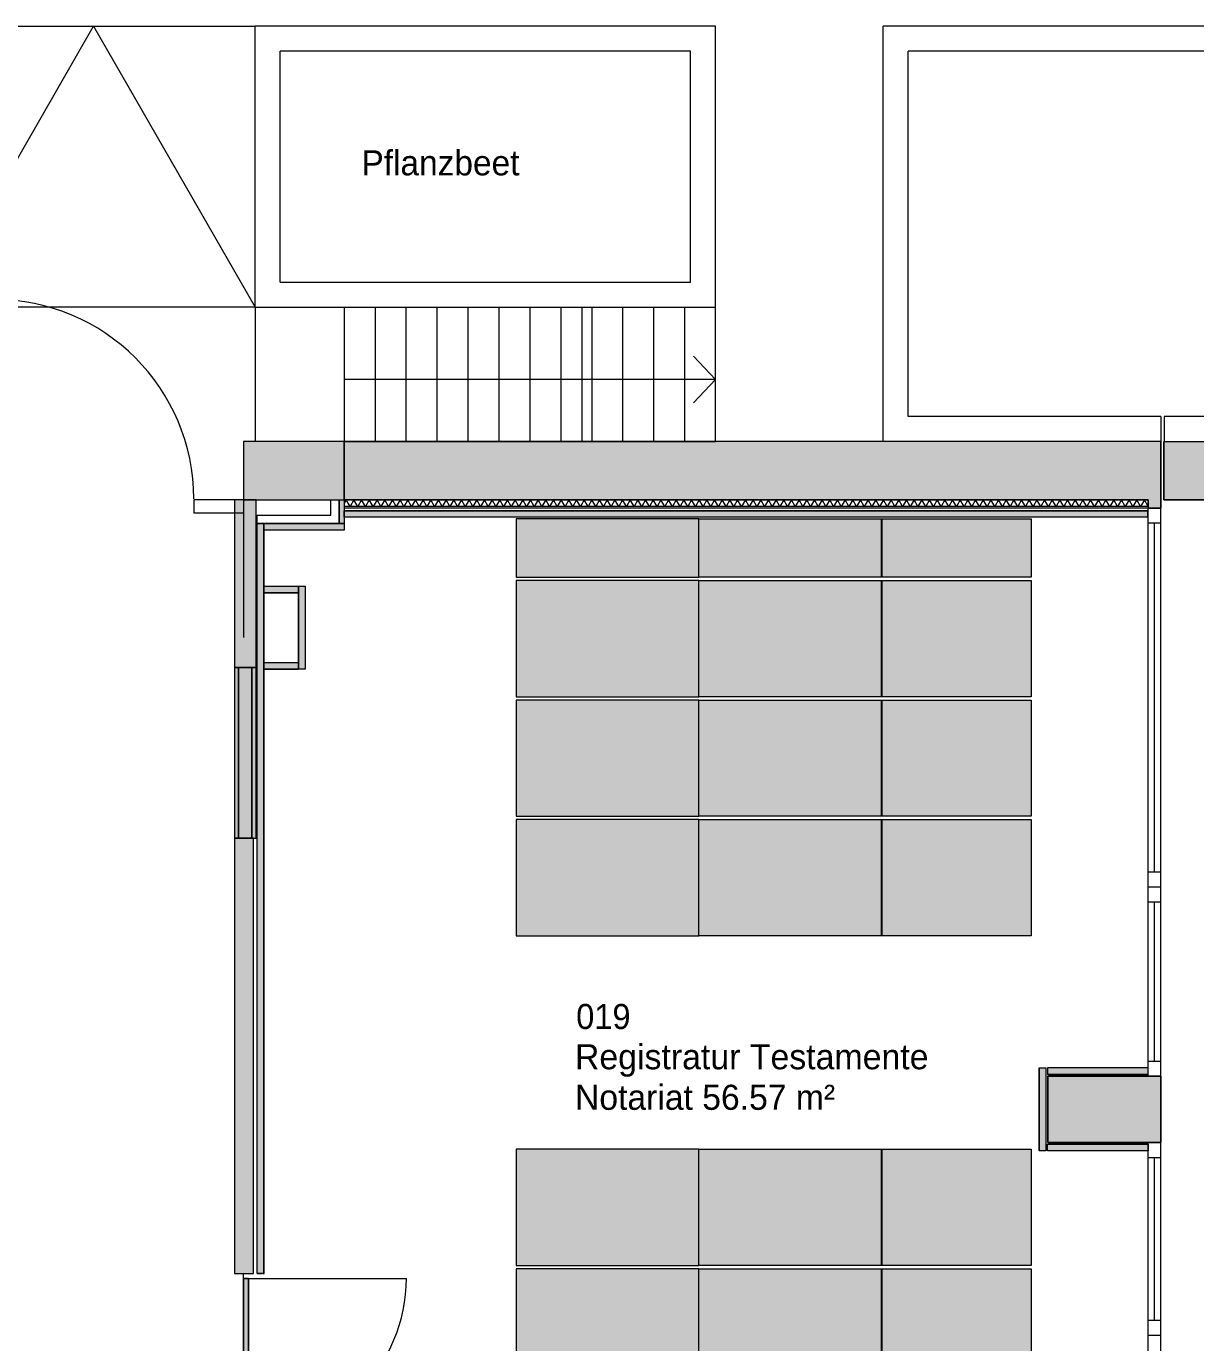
# Model space of a CAD drawing. Header units: inches. Extents: x 50200 to 250609, y 23637 to 115190.
# Drawn here: x 196906 to 203944, y 107105 to 115030 of the extents above; entities that cross this region are included whole.
import ezdxf

# ---------------------------------------------------------------- set-up
doc = ezdxf.new("R2010")
doc.units = ezdxf.units.IN
doc.header["$LTSCALE"] = 200
doc.header["$MEASUREMENT"] = 0
doc.linetypes.add('Volllinie', pattern=[0])
doc.layers.add('Grundebene', color=7, linetype='Continuous')
doc.styles.add('ARIAL', font='arial.ttf', dxfattribs={"height": 0.2})

# ---------------------------------------------------------------- blocks, each defined once
blk = doc.blocks.new('Gruppe-119-1F3F')
at = {"layer": 'Grundebene', "color": 18, "linetype": 'Volllinie', "lineweight": 13, "true_color": 0x000000}
blk.add_lwpolyline([(203658.5, 112140.3), (203635.4, 112180.3), (203612.3, 112140.3), (203589.2, 112180.3), (203566.1, 112140.3), (203543, 112180.3), (203519.9, 112140.3), (203496.8, 112180.3), (203473.7, 112140.3), (203450.6, 112180.3), (203427.5, 112140.3), (203404.4, 112180.3), (203381.3, 112140.3), (203358.3, 112180.3), (203335.2, 112140.3), (203312.1, 112180.3), (203289, 112140.3), (203265.9, 112180.3), (203242.8, 112140.3), (203219.7, 112180.3), (203196.6, 112140.3), (203173.5, 112180.3), (203150.4, 112140.3), (203127.3, 112180.3), (203104.2, 112140.3), (203081.1, 112180.3), (203058, 112140.3), (203034.9, 112180.3), (203011.8, 112140.3), (202988.7, 112180.3), (202965.7, 112140.3), (202942.6, 112180.3), (202919.5, 112140.3), (202896.4, 112180.3), (202873.3, 112140.3), (202850.2, 112180.3), (202827.1, 112140.3), (202804, 112180.3), (202780.9, 112140.3), (202757.8, 112180.3), (202734.7, 112140.3), (202711.6, 112180.3), (202688.5, 112140.3), (202665.4, 112180.3), (202642.3, 112140.3), (202619.2, 112180.3), (202596.2, 112140.3), (202573.1, 112180.3), (202550, 112140.3), (202526.9, 112180.3), (202503.8, 112140.3), (202480.7, 112180.3), (202457.6, 112140.3), (202434.5, 112180.3), (202411.4, 112140.3), (202388.3, 112180.3), (202365.2, 112140.3), (202342.1, 112180.3), (202319, 112140.3), (202295.9, 112180.3), (202272.8, 112140.3), (202249.7, 112180.3), (202226.6, 112140.3), (202203.6, 112180.3), (202180.5, 112140.3), (202157.4, 112180.3), (202134.3, 112140.3), (202111.2, 112180.3), (202088.1, 112140.3), (202065, 112180.3), (202041.9, 112140.3), (202018.8, 112180.3), (201995.7, 112140.3), (201972.6, 112180.3), (201949.5, 112140.3), (201926.4, 112180.3), (201903.3, 112140.3), (201880.2, 112180.3), (201857.1, 112140.3), (201834, 112180.3), (201811, 112140.3), (201787.9, 112180.3), (201764.8, 112140.3), (201741.7, 112180.3), (201718.6, 112140.3), (201695.5, 112180.3), (201672.4, 112140.3), (201649.3, 112180.3), (201626.2, 112140.3), (201603.1, 112180.3), (201580, 112140.3), (201556.9, 112180.3), (201533.8, 112140.3), (201510.7, 112180.3), (201487.6, 112140.3), (201464.5, 112180.3), (201441.4, 112140.3), (201418.4, 112180.3), (201395.3, 112140.3), (201372.2, 112180.3), (201349.1, 112140.3), (201326, 112180.3), (201302.9, 112140.3), (201279.8, 112180.3), (201256.7, 112140.3), (201233.6, 112180.3), (201210.5, 112140.3), (201187.4, 112180.3), (201164.3, 112140.3), (201141.2, 112180.3), (201118.1, 112140.3), (201095, 112180.3), (201071.9, 112140.3), (201048.9, 112180.3), (201025.8, 112140.3), (201002.7, 112180.3), (200979.6, 112140.3), (200956.5, 112180.3), (200933.4, 112140.3), (200910.3, 112180.3), (200887.2, 112140.3), (200864.1, 112180.3), (200841, 112140.3), (200817.9, 112180.3), (200794.8, 112140.3), (200771.7, 112180.3), (200748.6, 112140.3), (200725.5, 112180.3), (200702.4, 112140.3), (200679.3, 112180.3), (200656.3, 112140.3), (200633.2, 112180.3), (200610.1, 112140.3), (200587, 112180.3), (200563.9, 112140.3), (200540.8, 112180.3), (200517.7, 112140.3), (200494.6, 112180.3), (200471.5, 112140.3), (200448.4, 112180.3), (200425.3, 112140.3), (200402.2, 112180.3), (200379.1, 112140.3), (200356, 112180.3), (200332.9, 112140.3), (200309.8, 112180.3), (200286.7, 112140.3), (200263.7, 112180.3), (200240.6, 112140.3), (200217.5, 112180.3), (200194.4, 112140.3), (200171.3, 112180.3), (200148.2, 112140.3), (200125.1, 112180.3), (200102, 112140.3), (200078.9, 112180.3), (200055.8, 112140.3), (200032.7, 112180.3), (200009.6, 112140.3), (199986.5, 112180.3), (199963.4, 112140.3), (199940.3, 112180.3), (199917.2, 112140.3), (199894.2, 112180.3), (199871.1, 112140.3), (199848, 112180.3), (199824.9, 112140.3), (199801.8, 112180.3), (199778.7, 112140.3), (199755.6, 112180.3), (199732.5, 112140.3), (199709.4, 112180.3), (199686.3, 112140.3), (199663.2, 112180.3), (199640.1, 112140.3), (199617, 112180.3), (199593.9, 112140.3), (199570.8, 112180.3), (199547.7, 112140.3), (199524.6, 112180.3), (199501.6, 112140.3), (199478.5, 112180.3), (199455.4, 112140.3), (199432.3, 112180.3), (199409.2, 112140.3), (199386.1, 112180.3), (199363, 112140.3), (199339.9, 112180.3), (199316.8, 112140.3), (199293.7, 112180.3), (199270.6, 112140.3), (199247.5, 112180.3), (199224.4, 112140.3), (199201.3, 112180.3), (199178.2, 112140.3), (199155.1, 112180.3), (199132, 112140.3), (199109, 112180.3), (199085.9, 112140.3), (199062.8, 112180.3), (199039.7, 112140.3), (199016.6, 112180.3), (198993.5, 112140.3), (198970.4, 112180.3), (198947.3, 112140.3), (198924.2, 112180.3), (198901.1, 112140.3), (198878, 112180.3), (198854.9, 112140.3), (198831.8, 112180.3), (198818.5, 112157.3)], dxfattribs=at)
blk = doc.blocks.new('Gruppe-120-1F3D')
at = {"layer": 'Grundebene'}
blk.add_blockref('Gruppe-119-1F3F', (0, 0), dxfattribs=at)
blk = doc.blocks.new('NNA_IfcAnnotation-1F3B')
at = {"layer": 'Grundebene'}
blk.add_blockref('Gruppe-120-1F3D', (0, 0), dxfattribs=at)
blk = doc.blocks.new('Color_Area-1FD4')
at = {"layer": 'Grundebene', "true_color": 0x000000, "transparency": 33554687}
blk.add_hatch(color=18, dxfattribs=at).paths.add_polyline_path([(202053, 107550.7), (202953, 107550.7), (202953, 106850.7), (202053, 106850.7)], flags=0)
at = {"layer": 'Grundebene', "color": 18, "linetype": 'Volllinie', "lineweight": 13, "true_color": 0x000000}
for p, q in [((202053, 107550.7), (202953, 107550.7)), ((202053, 106850.7), (202053, 107550.7)), ((202953, 107550.7), (202953, 106850.7)), ((202953, 106850.7), (202053, 106850.7))]:
    blk.add_line(p, q, dxfattribs=at)
blk = doc.blocks.new('Color_Area-1FDA')
at = {"layer": 'Grundebene', "true_color": 0x000000, "transparency": 33554687}
blk.add_hatch(color=18, dxfattribs=at).paths.add_polyline_path([(200954.3, 107550.7), (202054.3, 107550.7), (202054.3, 106850.7), (200954.3, 106850.7)], flags=0)
at = {"layer": 'Grundebene', "color": 18, "linetype": 'Volllinie', "lineweight": 13, "true_color": 0x000000}
for p, q in [((200954.3, 107550.7), (202054.3, 107550.7)), ((200954.3, 106850.7), (200954.3, 107550.7)), ((202054.3, 107550.7), (202054.3, 106850.7)), ((202054.3, 106850.7), (200954.3, 106850.7))]:
    blk.add_line(p, q, dxfattribs=at)
blk = doc.blocks.new('Color_Area-1FE0')
at = {"layer": 'Grundebene', "true_color": 0x000000, "transparency": 33554687}
blk.add_hatch(color=18, dxfattribs=at).paths.add_polyline_path([(199854.3, 106850.7), (200954.3, 106850.7), (200954.3, 107550.7), (199854.3, 107550.7)], flags=0)
at = {"layer": 'Grundebene', "color": 18, "linetype": 'Volllinie', "lineweight": 13, "true_color": 0x000000}
for p, q in [((200954.3, 107550.7), (199854.3, 107550.7)), ((199854.3, 107550.7), (199854.3, 106850.7)), ((200954.3, 106850.7), (200954.3, 107550.7)), ((199854.3, 106850.7), (200954.3, 106850.7))]:
    blk.add_line(p, q, dxfattribs=at)
blk = doc.blocks.new('Color_Area-1FE6')
at = {"layer": 'Grundebene', "true_color": 0x000000, "transparency": 33554687}
blk.add_hatch(color=18, dxfattribs=at).paths.add_polyline_path([(202053, 108270.7), (202953, 108270.7), (202953, 107570.7), (202053, 107570.7)], flags=0)
at = {"layer": 'Grundebene', "color": 18, "linetype": 'Volllinie', "lineweight": 13, "true_color": 0x000000}
for p, q in [((202053, 108270.7), (202953, 108270.7)), ((202053, 107570.7), (202053, 108270.7)), ((202953, 108270.7), (202953, 107570.7)), ((202953, 107570.7), (202053, 107570.7))]:
    blk.add_line(p, q, dxfattribs=at)
blk = doc.blocks.new('Color_Area-1FEC')
at = {"layer": 'Grundebene', "true_color": 0x000000, "transparency": 33554687}
blk.add_hatch(color=18, dxfattribs=at).paths.add_polyline_path([(200954.3, 108270.7), (202054.3, 108270.7), (202054.3, 107570.7), (200954.3, 107570.7)], flags=0)
at = {"layer": 'Grundebene', "color": 18, "linetype": 'Volllinie', "lineweight": 13, "true_color": 0x000000}
for p, q in [((200954.3, 108270.7), (202054.3, 108270.7)), ((200954.3, 107570.7), (200954.3, 108270.7)), ((202054.3, 108270.7), (202054.3, 107570.7)), ((202054.3, 107570.7), (200954.3, 107570.7))]:
    blk.add_line(p, q, dxfattribs=at)
blk = doc.blocks.new('Color_Area-1FF2')
at = {"layer": 'Grundebene', "true_color": 0x000000, "transparency": 33554687}
blk.add_hatch(color=18, dxfattribs=at).paths.add_polyline_path([(199854.3, 107570.7), (200954.3, 107570.7), (200954.3, 108270.7), (199854.3, 108270.7)], flags=0)
at = {"layer": 'Grundebene', "color": 18, "linetype": 'Volllinie', "lineweight": 13, "true_color": 0x000000}
for p, q in [((200954.3, 108270.7), (199854.3, 108270.7)), ((199854.3, 108270.7), (199854.3, 107570.7)), ((200954.3, 107570.7), (200954.3, 108270.7)), ((199854.3, 107570.7), (200954.3, 107570.7))]:
    blk.add_line(p, q, dxfattribs=at)
blk = doc.blocks.new('Color_Area-1FF8')
at = {"layer": 'Grundebene', "true_color": 0x000000, "transparency": 33554687}
blk.add_hatch(color=18, dxfattribs=at).paths.add_polyline_path([(202053, 111694.5), (202953, 111694.5), (202953, 110994.5), (202053, 110994.5)], flags=0)
at = {"layer": 'Grundebene', "color": 18, "linetype": 'Volllinie', "lineweight": 13, "true_color": 0x000000}
for p, q in [((202053, 111694.5), (202953, 111694.5)), ((202053, 110994.5), (202053, 111694.5)), ((202953, 111694.5), (202953, 110994.5)), ((202953, 110994.5), (202053, 110994.5))]:
    blk.add_line(p, q, dxfattribs=at)
blk = doc.blocks.new('Color_Area-1FFE')
at = {"layer": 'Grundebene', "true_color": 0x000000, "transparency": 33554687}
blk.add_hatch(color=18, dxfattribs=at).paths.add_polyline_path([(200954.3, 111694.5), (202054.3, 111694.5), (202054.3, 110994.5), (200954.3, 110994.5)], flags=0)
at = {"layer": 'Grundebene', "color": 18, "linetype": 'Volllinie', "lineweight": 13, "true_color": 0x000000}
for p, q in [((200954.3, 111694.5), (202054.3, 111694.5)), ((200954.3, 110994.5), (200954.3, 111694.5)), ((202054.3, 111694.5), (202054.3, 110994.5)), ((202054.3, 110994.5), (200954.3, 110994.5))]:
    blk.add_line(p, q, dxfattribs=at)
blk = doc.blocks.new('Color_Area-2004')
at = {"layer": 'Grundebene', "true_color": 0x000000, "transparency": 33554687}
blk.add_hatch(color=18, dxfattribs=at).paths.add_polyline_path([(199854.3, 110994.5), (200954.3, 110994.5), (200954.3, 111694.5), (199854.3, 111694.5)], flags=0)
at = {"layer": 'Grundebene', "color": 18, "linetype": 'Volllinie', "lineweight": 13, "true_color": 0x000000}
for p, q in [((200954.3, 111694.5), (199854.3, 111694.5)), ((199854.3, 111694.5), (199854.3, 110994.5)), ((200954.3, 110994.5), (200954.3, 111694.5)), ((199854.3, 110994.5), (200954.3, 110994.5))]:
    blk.add_line(p, q, dxfattribs=at)
blk = doc.blocks.new('Color_Area-200A')
at = {"layer": 'Grundebene', "true_color": 0x000000, "transparency": 33554687}
blk.add_hatch(color=18, dxfattribs=at).paths.add_polyline_path([(202053, 110974.5), (202953, 110974.5), (202953, 110274.5), (202053, 110274.5)], flags=0)
at = {"layer": 'Grundebene', "color": 18, "linetype": 'Volllinie', "lineweight": 13, "true_color": 0x000000}
for p, q in [((202053, 110974.5), (202953, 110974.5)), ((202053, 110274.5), (202053, 110974.5)), ((202953, 110974.5), (202953, 110274.5)), ((202953, 110274.5), (202053, 110274.5))]:
    blk.add_line(p, q, dxfattribs=at)
blk = doc.blocks.new('Color_Area-2010')
at = {"layer": 'Grundebene', "true_color": 0x000000, "transparency": 33554687}
blk.add_hatch(color=18, dxfattribs=at).paths.add_polyline_path([(200954.3, 110974.5), (202054.3, 110974.5), (202054.3, 110274.5), (200954.3, 110274.5)], flags=0)
at = {"layer": 'Grundebene', "color": 18, "linetype": 'Volllinie', "lineweight": 13, "true_color": 0x000000}
for p, q in [((200954.3, 110974.5), (202054.3, 110974.5)), ((200954.3, 110274.5), (200954.3, 110974.5)), ((202054.3, 110974.5), (202054.3, 110274.5)), ((202054.3, 110274.5), (200954.3, 110274.5))]:
    blk.add_line(p, q, dxfattribs=at)
blk = doc.blocks.new('Color_Area-2016')
at = {"layer": 'Grundebene', "true_color": 0x000000, "transparency": 33554687}
blk.add_hatch(color=18, dxfattribs=at).paths.add_polyline_path([(199854.3, 110274.5), (200954.3, 110274.5), (200954.3, 110974.5), (199854.3, 110974.5)], flags=0)
at = {"layer": 'Grundebene', "color": 18, "linetype": 'Volllinie', "lineweight": 13, "true_color": 0x000000}
for p, q in [((200954.3, 110974.5), (199854.3, 110974.5)), ((199854.3, 110974.5), (199854.3, 110274.5)), ((200954.3, 110274.5), (200954.3, 110974.5)), ((199854.3, 110274.5), (200954.3, 110274.5))]:
    blk.add_line(p, q, dxfattribs=at)
blk = doc.blocks.new('Color_Area-201C')
at = {"layer": 'Grundebene', "true_color": 0x000000, "transparency": 33554687}
blk.add_hatch(color=18, dxfattribs=at).paths.add_polyline_path([(202053, 110254.5), (202953, 110254.5), (202953, 109554.5), (202053, 109554.5)], flags=0)
at = {"layer": 'Grundebene', "color": 18, "linetype": 'Volllinie', "lineweight": 13, "true_color": 0x000000}
for p, q in [((202053, 110254.5), (202953, 110254.5)), ((202053, 109554.5), (202053, 110254.5)), ((202953, 110254.5), (202953, 109554.5)), ((202953, 109554.5), (202053, 109554.5))]:
    blk.add_line(p, q, dxfattribs=at)
blk = doc.blocks.new('Color_Area-2022')
at = {"layer": 'Grundebene', "true_color": 0x000000, "transparency": 33554687}
blk.add_hatch(color=18, dxfattribs=at).paths.add_polyline_path([(200954.3, 110254.5), (202054.3, 110254.5), (202054.3, 109554.5), (200954.3, 109554.5)], flags=0)
at = {"layer": 'Grundebene', "color": 18, "linetype": 'Volllinie', "lineweight": 13, "true_color": 0x000000}
for p, q in [((200954.3, 110254.5), (202054.3, 110254.5)), ((200954.3, 109554.5), (200954.3, 110254.5)), ((202054.3, 110254.5), (202054.3, 109554.5)), ((202054.3, 109554.5), (200954.3, 109554.5))]:
    blk.add_line(p, q, dxfattribs=at)
blk = doc.blocks.new('Color_Area-2028')
at = {"layer": 'Grundebene', "true_color": 0x000000, "transparency": 33554687}
blk.add_hatch(color=18, dxfattribs=at).paths.add_polyline_path([(199854.3, 109554.5), (200954.3, 109554.5), (200954.3, 110254.5), (199854.3, 110254.5)], flags=0)
at = {"layer": 'Grundebene', "color": 18, "linetype": 'Volllinie', "lineweight": 13, "true_color": 0x000000}
for p, q in [((200954.3, 110254.5), (199854.3, 110254.5)), ((199854.3, 110254.5), (199854.3, 109554.5)), ((200954.3, 109554.5), (200954.3, 110254.5)), ((199854.3, 109554.5), (200954.3, 109554.5))]:
    blk.add_line(p, q, dxfattribs=at)
blk = doc.blocks.new('Color_Area-202E')
at = {"layer": 'Grundebene', "true_color": 0x000000, "transparency": 33554687}
blk.add_hatch(color=18, dxfattribs=at).paths.add_polyline_path([(202053, 112064.5), (202953, 112064.5), (202953, 111714.5), (202053, 111714.5)], flags=0)
at = {"layer": 'Grundebene', "color": 18, "linetype": 'Volllinie', "lineweight": 13, "true_color": 0x000000}
for p, q in [((202053, 112064.5), (202953, 112064.5)), ((202053, 111714.5), (202053, 112064.5)), ((202953, 112064.5), (202953, 111714.5)), ((202953, 111714.5), (202053, 111714.5))]:
    blk.add_line(p, q, dxfattribs=at)
blk = doc.blocks.new('Color_Area-2034')
at = {"layer": 'Grundebene', "true_color": 0x000000, "transparency": 33554687}
blk.add_hatch(color=18, dxfattribs=at).paths.add_polyline_path([(200954.3, 112064.5), (202054.3, 112064.5), (202054.3, 111714.5), (200954.3, 111714.5)], flags=0)
at = {"layer": 'Grundebene', "color": 18, "linetype": 'Volllinie', "lineweight": 13, "true_color": 0x000000}
for p, q in [((200954.3, 112064.5), (202054.3, 112064.5)), ((200954.3, 111714.5), (200954.3, 112064.5)), ((202054.3, 112064.5), (202054.3, 111714.5)), ((202054.3, 111714.5), (200954.3, 111714.5))]:
    blk.add_line(p, q, dxfattribs=at)
blk = doc.blocks.new('Color_Area-203A')
at = {"layer": 'Grundebene', "true_color": 0x000000, "transparency": 33554687}
blk.add_hatch(color=18, dxfattribs=at).paths.add_polyline_path([(199854.3, 111714.5), (200954.3, 111714.5), (200954.3, 112064.5), (199854.3, 112064.5)], flags=0)
at = {"layer": 'Grundebene', "color": 18, "linetype": 'Volllinie', "lineweight": 13, "true_color": 0x000000}
for p, q in [((200954.3, 112064.5), (199854.3, 112064.5)), ((199854.3, 112064.5), (199854.3, 111714.5)), ((200954.3, 111714.5), (200954.3, 112064.5)), ((199854.3, 111714.5), (200954.3, 111714.5))]:
    blk.add_line(p, q, dxfattribs=at)
blk = doc.blocks.new('Gruppe-121-1F42')
at = {"layer": 'Grundebene', "color": 18, "linetype": 'Volllinie', "lineweight": 13, "true_color": 0x000000}
for points in [[(199854.3, 111714.5), (200954.3, 111714.5), (200954.3, 112064.5), (199854.3, 112064.5), (199854.3, 111714.5)], [(200954.3, 112064.5), (202054.3, 112064.5), (202054.3, 111714.5), (200954.3, 111714.5), (200954.3, 112064.5)], [(202053, 112064.5), (202953, 112064.5), (202953, 111714.5), (202053, 111714.5), (202053, 112064.5)], [(199854.3, 110994.5), (200954.3, 110994.5), (200954.3, 111694.5), (199854.3, 111694.5), (199854.3, 110994.5)], [(200954.3, 111694.5), (202054.3, 111694.5), (202054.3, 110994.5), (200954.3, 110994.5), (200954.3, 111694.5)], [(202053, 111694.5), (202953, 111694.5), (202953, 110994.5), (202053, 110994.5), (202053, 111694.5)], [(199854.3, 110274.5), (200954.3, 110274.5), (200954.3, 110974.5), (199854.3, 110974.5), (199854.3, 110274.5)], [(200954.3, 110974.5), (202054.3, 110974.5), (202054.3, 110274.5), (200954.3, 110274.5), (200954.3, 110974.5)], [(202053, 110974.5), (202953, 110974.5), (202953, 110274.5), (202053, 110274.5), (202053, 110974.5)], [(199854.3, 109554.5), (200954.3, 109554.5), (200954.3, 110254.5), (199854.3, 110254.5), (199854.3, 109554.5)], [(200954.3, 110254.5), (202054.3, 110254.5), (202054.3, 109554.5), (200954.3, 109554.5), (200954.3, 110254.5)], [(202053, 110254.5), (202953, 110254.5), (202953, 109554.5), (202053, 109554.5), (202053, 110254.5)], [(199854.3, 107570.7), (200954.3, 107570.7), (200954.3, 108270.7), (199854.3, 108270.7), (199854.3, 107570.7)], [(200954.3, 108270.7), (202054.3, 108270.7), (202054.3, 107570.7), (200954.3, 107570.7), (200954.3, 108270.7)], [(202053, 108270.7), (202953, 108270.7), (202953, 107570.7), (202053, 107570.7), (202053, 108270.7)], [(199854.3, 106850.7), (200954.3, 106850.7), (200954.3, 107550.7), (199854.3, 107550.7), (199854.3, 106850.7)], [(200954.3, 107550.7), (202054.3, 107550.7), (202054.3, 106850.7), (200954.3, 106850.7), (200954.3, 107550.7)], [(202053, 107550.7), (202953, 107550.7), (202953, 106850.7), (202053, 106850.7), (202053, 107550.7)]]:
    blk.add_lwpolyline(points, dxfattribs=at)
at = {"layer": 'Grundebene'}
for name in ['Color_Area-203A', 'Color_Area-2034', 'Color_Area-202E', 'Color_Area-2004', 'Color_Area-1FFE', 'Color_Area-1FF8', 'Color_Area-2016', 'Color_Area-2010', 'Color_Area-200A', 'Color_Area-2028', 'Color_Area-2022', 'Color_Area-201C', 'Color_Area-1FF2', 'Color_Area-1FEC', 'Color_Area-1FE6', 'Color_Area-1FE0', 'Color_Area-1FDA', 'Color_Area-1FD4']:
    blk.add_blockref(name, (0, 0), dxfattribs=at)
blk = doc.blocks.new('Color_Area-21B0')
at = {"layer": 'Grundebene', "true_color": 0x000000, "transparency": 33554687}
blk.add_hatch(color=18, dxfattribs=at).paths.add_polyline_path([(198818.5, 112530.5), (198818.5, 112180.3), (203658.5, 112180.3), (203658.5, 112130.3), (203733.5, 112130.3), (203733.5, 112530.5)], flags=0)
at = {"layer": 'Grundebene', "color": 18, "linetype": 'Volllinie', "lineweight": 13, "true_color": 0x000000}
for p, q in [((198818.5, 112530.5), (198818.5, 112180.3)), ((203733.5, 112530.5), (198818.5, 112530.5)), ((203733.5, 112130.3), (203733.5, 112530.5)), ((198818.5, 112180.3), (203658.5, 112180.3)), ((203658.5, 112180.3), (203658.5, 112130.3)), ((203658.5, 112130.3), (203733.5, 112130.3))]:
    blk.add_line(p, q, dxfattribs=at)
blk = doc.blocks.new('Color_Area-21BE')
at = {"layer": 'Grundebene', "true_color": 0x000000, "transparency": 33554687}
blk.add_hatch(color=18, dxfattribs=at).paths.add_polyline_path([(203733.5, 108710.5), (203733.5, 108310.5), (203053.5, 108310.5), (203053.5, 108710.5)], flags=0)
at = {"layer": 'Grundebene', "color": 18, "linetype": 'Volllinie', "lineweight": 13, "true_color": 0x000000}
blk.add_lwpolyline([(203733.5, 108710.5), (203733.5, 108310.5), (203053.5, 108310.5), (203053.5, 108710.5), (203733.5, 108710.5)], dxfattribs=at)
blk = doc.blocks.new('Color_Area-22C6')
at = {"layer": 'Grundebene', "true_color": 0x000000, "transparency": 33554687}
blk.add_hatch(color=18, dxfattribs=at).paths.add_polyline_path([(207576, 112180.5), (203753.5, 112180.5), (203753.5, 112530.5), (207576, 112530.5)], flags=0)
at = {"layer": 'Grundebene', "color": 18, "linetype": 'Volllinie', "lineweight": 13, "true_color": 0x000000}
for p, q in [((203753.5, 112180.5), (203753.5, 112530.5)), ((203753.5, 112530.5), (207576, 112530.5)), ((207576, 112530.5), (207576, 112180.5)), ((207576, 112180.5), (203753.5, 112180.5))]:
    blk.add_line(p, q, dxfattribs=at)
blk = doc.blocks.new('Color_Area-22D3')
at = {"layer": 'Grundebene', "true_color": 0x000000, "transparency": 33554687}
blk.add_hatch(color=18, dxfattribs=at).paths.add_polyline_path([(198818.5, 112530), (198213.5, 112530), (198213.5, 112180.3), (198818.5, 112180.3)], flags=0)
at = {"layer": 'Grundebene', "color": 18, "linetype": 'Volllinie', "lineweight": 13, "true_color": 0x000000}
for p, q in [((198818.5, 112530), (198213.5, 112530)), ((198213.5, 112530), (198213.5, 112180.3)), ((198818.5, 112180.3), (198818.5, 112530)), ((198213.5, 112180.3), (198818.5, 112180.3))]:
    blk.add_line(p, q, dxfattribs=at)
blk = doc.blocks.new('Color_Area-2585')
at = {"layer": 'Grundebene', "true_color": 0x000000, "transparency": 33554687}
blk.add_hatch(color=18, dxfattribs=at).paths.add_polyline_path([(203053.5, 108310.5), (203733.5, 108310.5), (203733.5, 108710.5), (203053.5, 108710.5)], flags=0)
at = {"layer": 'Grundebene', "color": 18, "linetype": 'Volllinie', "lineweight": 13, "true_color": 0x000000}
for p, q in [((203733.5, 108710.5), (203053.5, 108710.5)), ((203053.5, 108710.5), (203053.5, 108310.5)), ((203733.5, 108310.5), (203733.5, 108710.5)), ((203053.5, 108310.5), (203733.5, 108310.5))]:
    blk.add_line(p, q, dxfattribs=at)
blk = doc.blocks.new('MText_888-27DF')
at = {"layer": 'Grundebene', "color": 18, "lineweight": 18, "true_color": 0x000000, "style": 'ARIAL', "width": 0.953883}
blk.add_text('Pflanzbeet', height=151.03, dxfattribs=at).set_placement((198923.1, 114133.2))
blk = doc.blocks.new('Color_Area-293B')
at = {"layer": 'Grundebene', "true_color": 0x000000, "transparency": 33554687}
blk.add_hatch(color=18, dxfattribs=at).paths.add_polyline_path([(198273.1, 110143.8), (198158.5, 110143.8), (198158.5, 107522.1), (198273.1, 107522.1)], flags=0)
at = {"layer": 'Grundebene', "color": 18, "linetype": 'Volllinie', "lineweight": 13, "true_color": 0x000000}
for p, q in [((198273.1, 110143.8), (198158.5, 110143.8)), ((198158.5, 110143.8), (198158.5, 107522.1)), ((198273.1, 107522.1), (198273.1, 110143.8)), ((198158.5, 107522.1), (198273.1, 107522.1))]:
    blk.add_line(p, q, dxfattribs=at)
blk = doc.blocks.new('Color_Area-2959')
at = {"layer": 'Grundebene', "true_color": 0x000000, "transparency": 33554687}
blk.add_hatch(color=18, dxfattribs=at).paths.add_polyline_path([(198288.5, 112180.3), (198158.5, 112180.3), (198158.5, 111170.4), (198288.5, 111170.4)], flags=0)
at = {"layer": 'Grundebene', "color": 18, "linetype": 'Volllinie', "lineweight": 13, "true_color": 0x000000}
for p, q in [((198288.5, 112180.3), (198158.5, 112180.3)), ((198158.5, 112180.3), (198158.5, 111170.4)), ((198288.5, 111170.4), (198288.5, 112180.3)), ((198158.5, 111170.4), (198288.5, 111170.4))]:
    blk.add_line(p, q, dxfattribs=at)
blk = doc.blocks.new('Color_Area-2994')
at = {"layer": 'Grundebene', "true_color": 0xffffff, "transparency": 33554687}
blk.add_hatch(color=7, dxfattribs=at).paths.add_polyline_path([(198213.5, 107492.1), (198213.5, 106542.1), (198243.5, 106542.1), (198243.5, 107492.1)], flags=0)
at = {"layer": 'Grundebene', "color": 18, "linetype": 'Volllinie', "lineweight": 13, "true_color": 0x000000}
blk.add_lwpolyline([(198213.5, 107492.1), (198213.5, 106542.1), (198243.5, 106542.1), (198243.5, 107492.1), (198213.5, 107492.1)], dxfattribs=at)
blk = doc.blocks.new('Gruppe-156-2990')
at = {"layer": 'Grundebene', "color": 18, "linetype": 'Volllinie', "lineweight": 13, "true_color": 0x000000}
for p, q in [((198213.5, 107492.1), (198213.5, 107522.1)), ((198243.5, 107492.1), (199193.5, 107492.1)), ((198213.5, 106512.1), (198213.5, 106542.1))]:
    blk.add_line(p, q, dxfattribs=at)
blk.add_lwpolyline([(198213.5, 107492.1), (198243.5, 107492.1), (198243.5, 106542.1), (198213.5, 106542.1), (198213.5, 107492.1)], dxfattribs=at)
blk.add_arc((198243.5, 107492.1), 950, 270, 0, dxfattribs=at)
at = {"layer": 'Grundebene'}
blk.add_blockref('Color_Area-2994', (0, 0), dxfattribs=at)
blk = doc.blocks.new('Color_Area-29E1')
at = {"layer": 'Grundebene', "true_color": 0x000000, "transparency": 33554687}
blk.add_hatch(color=18, dxfattribs=at).paths.add_polyline_path([(198334.7, 112036.9), (198334.7, 107522.1), (198294.7, 107522.1), (198294.7, 112036.9)], flags=0)
at = {"layer": 'Grundebene', "color": 18, "linetype": 'Volllinie', "lineweight": 13, "true_color": 0x000000}
blk.add_lwpolyline([(198334.7, 112036.9), (198334.7, 107522.1), (198294.7, 107522.1), (198294.7, 112036.9), (198334.7, 112036.9)], dxfattribs=at)
blk = doc.blocks.new('Color_Area-2A7D')
at = {"layer": 'Grundebene', "true_color": 0x000000, "transparency": 33554687}
blk.add_hatch(color=18, dxfattribs=at).paths.add_polyline_path([(198183.5, 110143.8), (198263.5, 110143.8), (198263.5, 111170.4), (198183.5, 111170.4)], flags=0)
at = {"layer": 'Grundebene', "color": 18, "linetype": 'Volllinie', "lineweight": 13, "true_color": 0x000000}
for p, q in [((198263.5, 111170.4), (198183.5, 111170.4)), ((198183.5, 111170.4), (198183.5, 110143.8)), ((198263.5, 110143.8), (198263.5, 111170.4)), ((198183.5, 110143.8), (198263.5, 110143.8))]:
    blk.add_line(p, q, dxfattribs=at)
blk = doc.blocks.new('Color_Area-2A83')
at = {"layer": 'Grundebene', "true_color": 0x000000, "transparency": 33554687}
blk.add_hatch(color=18, dxfattribs=at).paths.add_polyline_path([(198288.5, 111170.4), (198263.5, 111170.4), (198263.5, 110143.8), (198288.5, 110143.8)], flags=0)
at = {"layer": 'Grundebene', "color": 18, "linetype": 'Volllinie', "lineweight": 13, "true_color": 0x000000}
for p, q in [((198288.5, 111170.4), (198263.5, 111170.4)), ((198263.5, 111170.4), (198263.5, 110143.8)), ((198288.5, 110143.8), (198288.5, 111170.4)), ((198263.5, 110143.8), (198288.5, 110143.8))]:
    blk.add_line(p, q, dxfattribs=at)
blk = doc.blocks.new('Color_Area-2A89')
at = {"layer": 'Grundebene', "true_color": 0x000000, "transparency": 33554687}
blk.add_hatch(color=18, dxfattribs=at).paths.add_polyline_path([(198183.5, 111170.4), (198158.5, 111170.4), (198158.5, 110143.8), (198183.5, 110143.8)], flags=0)
at = {"layer": 'Grundebene', "color": 18, "linetype": 'Volllinie', "lineweight": 13, "true_color": 0x000000}
for p, q in [((198183.5, 111170.4), (198158.5, 111170.4)), ((198158.5, 111170.4), (198158.5, 110143.8)), ((198183.5, 110143.8), (198183.5, 111170.4)), ((198158.5, 110143.8), (198183.5, 110143.8))]:
    blk.add_line(p, q, dxfattribs=at)
blk = doc.blocks.new('Gruppe-192-2A7B')
at = {"layer": 'Grundebene', "color": 18, "linetype": 'Volllinie', "lineweight": 13, "true_color": 0x000000}
for points in [[(198183.5, 111170.4), (198158.5, 111170.4), (198158.5, 110143.8), (198183.5, 110143.8), (198183.5, 111170.4)], [(198183.5, 110143.8), (198263.5, 110143.8), (198263.5, 111170.4), (198183.5, 111170.4), (198183.5, 110143.8)], [(198288.5, 111170.4), (198263.5, 111170.4), (198263.5, 110143.8), (198288.5, 110143.8), (198288.5, 111170.4)]]:
    blk.add_lwpolyline(points, dxfattribs=at)
at = {"layer": 'Grundebene'}
for name in ['Color_Area-2A89', 'Color_Area-2A7D', 'Color_Area-2A83']:
    blk.add_blockref(name, (0, 0), dxfattribs=at)
blk = doc.blocks.new('Color_Area-2AA7')
at = {"layer": 'Grundebene', "true_color": 0x000000, "transparency": 33554687}
blk.add_hatch(color=18, dxfattribs=at).paths.add_polyline_path([(198818.5, 112114.4), (203653.4, 112114.5), (203653.4, 112074.5), (198818.5, 112074.5)], flags=0)
at = {"layer": 'Grundebene', "color": 18, "linetype": 'Volllinie', "lineweight": 13, "true_color": 0x000000}
blk.add_lwpolyline([(198818.5, 112114.4), (203653.4, 112114.5), (203653.4, 112074.5), (198818.5, 112074.5), (198818.5, 112114.4)], dxfattribs=at)
blk = doc.blocks.new('Gruppe-195-2AA5')
at = {"layer": 'Grundebene', "color": 18, "linetype": 'Volllinie', "lineweight": 13, "true_color": 0x000000}
for p, q in [((203653.4, 112114.5), (198818.5, 112114.3)), ((203653.4, 112074.6), (198818.5, 112074.5))]:
    blk.add_line(p, q, dxfattribs=at)
at = {"layer": 'Grundebene'}
blk.add_blockref('Color_Area-2AA7', (0, 0), dxfattribs=at)
blk = doc.blocks.new('Color_Area-2AAD')
at = {"layer": 'Grundebene', "true_color": 0x000000, "transparency": 33554687}
blk.add_hatch(color=18, dxfattribs=at).paths.add_polyline_path([(198334.7, 112036.9), (198818.6, 112036.9), (198818.6, 111997), (198334.7, 111997)], flags=0)
at = {"layer": 'Grundebene', "color": 18, "linetype": 'Volllinie', "lineweight": 13, "true_color": 0x000000}
blk.add_lwpolyline([(198334.7, 112036.9), (198818.6, 112036.9), (198818.6, 111997), (198334.7, 111997), (198334.7, 112036.9)], dxfattribs=at)
blk = doc.blocks.new('Gruppe-196-2AAB')
at = {"layer": 'Grundebene', "color": 18, "linetype": 'Volllinie', "lineweight": 13, "true_color": 0x000000}
for p, q in [((198818.6, 112036.9), (198334.7, 112036.8)), ((198818.6, 111997.1), (198334.7, 111996.9))]:
    blk.add_line(p, q, dxfattribs=at)
at = {"layer": 'Grundebene'}
blk.add_blockref('Color_Area-2AAD', (0, 0), dxfattribs=at)
blk = doc.blocks.new('Color_Area-2AB3')
at = {"layer": 'Grundebene', "true_color": 0x000000, "transparency": 33554687}
blk.add_hatch(color=18, dxfattribs=at).paths.add_polyline_path([(198788.6, 112036.9), (198788.6, 112180.3), (198818.5, 112180.3), (198818.6, 112036.9)], flags=0)
at = {"layer": 'Grundebene', "color": 18, "linetype": 'Volllinie', "lineweight": 13, "true_color": 0x000000}
blk.add_lwpolyline([(198788.6, 112036.9), (198788.6, 112180.3), (198818.5, 112180.3), (198818.6, 112036.9), (198788.6, 112036.9)], dxfattribs=at)
blk = doc.blocks.new('Gruppe-197-2AB1')
at = {"layer": 'Grundebene', "color": 18, "linetype": 'Volllinie', "lineweight": 13, "true_color": 0x000000}
for p, q in [((198788.6, 112180.3), (198788.7, 112036.9)), ((198818.5, 112180.3), (198818.6, 112036.9))]:
    blk.add_line(p, q, dxfattribs=at)
at = {"layer": 'Grundebene'}
blk.add_blockref('Color_Area-2AB3', (0, 0), dxfattribs=at)
blk = doc.blocks.new('Color_Area-2AB9')
at = {"layer": 'Grundebene', "true_color": 0x000000, "transparency": 33554687}
blk.add_hatch(color=18, dxfattribs=at).paths.add_polyline_path([(203052.9, 108300.4), (203657.9, 108300.4), (203657.9, 108260.5), (203052.9, 108260.5)], flags=0)
at = {"layer": 'Grundebene', "color": 18, "linetype": 'Volllinie', "lineweight": 13, "true_color": 0x000000}
blk.add_lwpolyline([(203052.9, 108300.4), (203657.9, 108300.4), (203657.9, 108260.5), (203052.9, 108260.5), (203052.9, 108300.4)], dxfattribs=at)
blk = doc.blocks.new('Gruppe-198-2AB7')
at = {"layer": 'Grundebene', "color": 18, "linetype": 'Volllinie', "lineweight": 13, "true_color": 0x000000}
for p, q in [((203657.9, 108300.4), (203052.9, 108300.2)), ((203657.9, 108260.6), (203052.9, 108260.4))]:
    blk.add_line(p, q, dxfattribs=at)
at = {"layer": 'Grundebene'}
blk.add_blockref('Color_Area-2AB9', (0, 0), dxfattribs=at)
blk = doc.blocks.new('Color_Area-2ABF')
at = {"layer": 'Grundebene', "true_color": 0x000000, "transparency": 33554687}
blk.add_hatch(color=18, dxfattribs=at).paths.add_polyline_path([(203052.9, 108720.6), (203657.9, 108720.6), (203657.9, 108760.5), (203052.9, 108760.5)], flags=0)
at = {"layer": 'Grundebene', "color": 18, "linetype": 'Volllinie', "lineweight": 13, "true_color": 0x000000}
blk.add_lwpolyline([(203052.9, 108720.6), (203657.9, 108720.6), (203657.9, 108760.5), (203052.9, 108760.5), (203052.9, 108720.6)], dxfattribs=at)
blk = doc.blocks.new('Gruppe-199-2ABD')
at = {"layer": 'Grundebene', "color": 18, "linetype": 'Volllinie', "lineweight": 13, "true_color": 0x000000}
for p, q in [((203657.9, 108760.4), (203052.9, 108760.6)), ((203657.9, 108720.6), (203052.9, 108720.7))]:
    blk.add_line(p, q, dxfattribs=at)
at = {"layer": 'Grundebene'}
blk.add_blockref('Color_Area-2ABF', (0, 0), dxfattribs=at)
blk = doc.blocks.new('Color_Area-2AC5')
at = {"layer": 'Grundebene', "true_color": 0x000000, "transparency": 33554687}
blk.add_hatch(color=18, dxfattribs=at).paths.add_polyline_path([(203003, 108260.4), (203002.9, 108760.6), (203042.8, 108760.6), (203042.9, 108260.4)], flags=0)
at = {"layer": 'Grundebene', "color": 18, "linetype": 'Volllinie', "lineweight": 13, "true_color": 0x000000}
blk.add_lwpolyline([(203003, 108260.4), (203002.9, 108760.6), (203042.8, 108760.6), (203042.9, 108260.4), (203003, 108260.4)], dxfattribs=at)
blk = doc.blocks.new('Gruppe-200-2AC3')
at = {"layer": 'Grundebene', "color": 18, "linetype": 'Volllinie', "lineweight": 13, "true_color": 0x000000}
for p, q in [((203002.9, 108760.6), (203003.1, 108260.4)), ((203042.8, 108760.6), (203042.9, 108260.4))]:
    blk.add_line(p, q, dxfattribs=at)
at = {"layer": 'Grundebene'}
blk.add_blockref('Color_Area-2AC5', (0, 0), dxfattribs=at)
blk = doc.blocks.new('Color_Area-2AD7')
at = {"layer": 'Grundebene', "true_color": 0x000000, "transparency": 33554687}
blk.add_hatch(color=18, dxfattribs=at).paths.add_polyline_path([(198544.8, 111620.4), (198334.7, 111620.4), (198334.7, 111660.3), (198544.8, 111660.4)], flags=0)
at = {"layer": 'Grundebene', "color": 18, "linetype": 'Volllinie', "lineweight": 13, "true_color": 0x000000}
blk.add_lwpolyline([(198544.8, 111620.4), (198334.7, 111620.4), (198334.7, 111660.3), (198544.8, 111660.4), (198544.8, 111620.4)], dxfattribs=at)
blk = doc.blocks.new('Gruppe-203-2AD5')
at = {"layer": 'Grundebene', "color": 18, "linetype": 'Volllinie', "lineweight": 13, "true_color": 0x000000}
for p, q in [((198334.7, 111660.2), (198544.8, 111660.4)), ((198334.7, 111620.4), (198544.8, 111620.6))]:
    blk.add_line(p, q, dxfattribs=at)
at = {"layer": 'Grundebene'}
blk.add_blockref('Color_Area-2AD7', (0, 0), dxfattribs=at)
blk = doc.blocks.new('Color_Area-2ADD')
at = {"layer": 'Grundebene', "true_color": 0x000000, "transparency": 33554687}
blk.add_hatch(color=18, dxfattribs=at).paths.add_polyline_path([(198544.8, 111160.2), (198334.7, 111160.2), (198334.7, 111200.1), (198544.8, 111200.1)], flags=0)
at = {"layer": 'Grundebene', "color": 18, "linetype": 'Volllinie', "lineweight": 13, "true_color": 0x000000}
blk.add_lwpolyline([(198544.8, 111160.2), (198334.7, 111160.2), (198334.7, 111200.1), (198544.8, 111200.1), (198544.8, 111160.2)], dxfattribs=at)
blk = doc.blocks.new('Gruppe-204-2ADB')
at = {"layer": 'Grundebene', "color": 18, "linetype": 'Volllinie', "lineweight": 13, "true_color": 0x000000}
for p, q in [((198334.7, 111200), (198544.8, 111200.2)), ((198334.7, 111160.2), (198544.8, 111160.4))]:
    blk.add_line(p, q, dxfattribs=at)
at = {"layer": 'Grundebene'}
blk.add_blockref('Color_Area-2ADD', (0, 0), dxfattribs=at)
blk = doc.blocks.new('Color_Area-2AEA')
at = {"layer": 'Grundebene', "true_color": 0x000000, "transparency": 33554687}
blk.add_hatch(color=18, dxfattribs=at).paths.add_polyline_path([(198544.8, 111160.3), (198544.8, 111660.3), (198584.7, 111660.3), (198584.7, 111160.3)], flags=0)
at = {"layer": 'Grundebene', "color": 18, "linetype": 'Volllinie', "lineweight": 13, "true_color": 0x000000}
blk.add_lwpolyline([(198544.8, 111160.3), (198544.8, 111660.3), (198584.7, 111660.3), (198584.7, 111160.3), (198544.8, 111160.3)], dxfattribs=at)
blk = doc.blocks.new('Gruppe-206-2AE8')
at = {"layer": 'Grundebene', "color": 18, "linetype": 'Volllinie', "lineweight": 13, "true_color": 0x000000}
for p, q in [((198544.8, 111660.3), (198544.9, 111160.3)), ((198584.6, 111660.3), (198584.8, 111160.3))]:
    blk.add_line(p, q, dxfattribs=at)
at = {"layer": 'Grundebene'}
blk.add_blockref('Color_Area-2AEA', (0, 0), dxfattribs=at)
blk = doc.blocks.new('Gruppe-293-2CA7')
at = {"layer": 'Grundebene', "color": 18, "linetype": 'Volllinie', "lineweight": 13, "true_color": 0x000000}
for p, q in [((198818.5, 113340.5), (198818.5, 112530.5)), ((199004.8, 113340.5), (199004.8, 112530.5)), ((199191, 113340.5), (199191, 112530.5)), ((199377.3, 113340.5), (199377.3, 112530.5)), ((199563.6, 113340.5), (199563.6, 112530.5)), ((199749.9, 113340.5), (199749.9, 112530.5)), ((199936.2, 113340.5), (199936.2, 112530.5)), ((200122.4, 113340.5), (200122.4, 112530.5)), ((200308.7, 113340.5), (200308.7, 112530.5)), ((200495, 113340.5), (200495, 112530.5)), ((200681.3, 113340.5), (200681.3, 112530.5)), ((200867.6, 113340.5), (200867.6, 112530.5)), ((201053.8, 112530.5), (201053.8, 113340.5)), ((201053.8, 112904), (200920.8, 113043.7)), ((201053.8, 112904), (198818.5, 112904)), ((201053.8, 112904), (200920.8, 112764.3)), ((198818.5, 112530.5), (201053.8, 112530.5))]:
    blk.add_line(p, q, dxfattribs=at)
blk = doc.blocks.new('MText_1224-32BD')
at = {"layer": 'Grundebene', "color": 18, "lineweight": 18, "true_color": 0x000000, "style": 'ARIAL'}
for s, height, width, p in [('019', 151.03, 0.92938, (200215.7, 108993.7)), ('Registratur Testamente', 151.033, 0.965603, (200207.8, 108751.4)), ('Notariat 56.57 m²', 151.033, 0.960554, (200208.4, 108507.3))]:
    blk.add_text(s, height=height, dxfattribs=dict(at, width=width)).set_placement(p)

msp = doc.modelspace()

# ---------------------------------------------------------------- linework, layer by layer
at = {"layer": 'Grundebene', "color": 18, "linetype": 'Volllinie', "lineweight": 13, "true_color": 0x000000}
for p, q in [((196338.5, 115030.5), (198283.8, 115030.5)), ((198283.8, 113340.5), (198283.8, 115030.5)), ((201053.8, 115030.5), (198283.8, 115030.5)), ((201053.8, 113340.5), (201053.8, 115030.5)), ((207063.5, 115030.5), (202063.8, 115030.5)), ((202063.8, 112530.5), (202063.8, 115030.5)), ((198433.8, 113490.5), (198433.8, 114880.5)), ((200903.8, 114880.5), (198433.8, 114880.5)), ((200903.8, 113490.5), (200903.8, 114880.5)), ((202213.8, 112680.5), (202213.8, 114880.5)), ((206913.5, 114880.5), (202213.8, 114880.5)), ((198433.8, 113490.5), (200903.8, 113490.5)), ((198283.8, 113340.5), (196338.5, 113339.9)), ((198283.8, 113340.5), (201053.8, 113340.5)), ((198283.8, 113340.5), (198283.8, 112530.5)), ((200251, 112530.5), (200251, 113339.9)), ((203733.8, 112680.5), (202213.8, 112680.5)), ((203733.8, 112680.5), (203733.8, 112530.5)), ((203753.8, 112680.5), (203753.8, 112530.5)), ((206913.5, 112680.5), (203753.8, 112680.5)), ((203733.5, 112530.5), (198213.5, 112530.5)), ((198213.5, 112530.5), (198213.5, 112180.3)), ((203733.5, 112530.3), (203733.5, 112130.3)), ((203753.5, 112530.5), (207576, 112530.5)), ((203753.5, 112530.5), (203753.5, 112180.5)), ((198213.5, 112180.3), (197913.5, 112180.3)), ((197913.5, 112180.3), (197913.5, 112100.3)), ((198213.5, 112180.3), (198213.5, 111350)), ((203658.5, 112180.3), (198818.5, 112180.3)), ((203658.5, 112140.3), (198818.5, 112140.3)), ((203658.5, 112130.3), (203658.5, 112180.3)), ((203753.5, 112180.5), (207576, 112180.5)), ((198213.5, 112100.3), (197913.5, 112100.3)), ((198294.8, 107522.1), (198294.7, 112070)), ((203658.5, 112130.3), (198818.5, 112130.3)), ((203658.5, 108710.5), (203658.5, 112130.3)), ((203733.5, 112130.3), (203658.5, 112130.3)), ((203733.5, 108710.5), (203733.5, 112130.3)), ((198334.6, 107517.5), (198334.5, 111997)), ((203658.5, 112040.3), (203733.5, 112040.3)), ((203696, 109940.4), (203696, 112040.3)), ((203658.5, 109940.4), (203733.5, 109940.4)), ((203658.5, 109850.4), (203733.5, 109850.4)), ((203658.5, 109760.4), (203733.5, 109760.4)), ((203696, 108800.5), (203696, 109760.4)), ((203658.5, 108800.5), (203733.5, 108800.5)), ((203658.5, 104830.5), (203658.5, 108310.5)), ((203733.5, 104830.5), (203733.5, 108310.5)), ((203658.5, 108220.5), (203733.5, 108220.5)), ((203696, 107240.5), (203696, 108220.5)), ((198294.8, 107522.1), (198324.7, 107522.1)), ((203658.5, 107240.5), (203733.5, 107240.5)), ((203658.5, 107150.5), (203733.5, 107150.5))]:
    msp.add_line(p, q, dxfattribs=at)
for points in [[(196338.5, 113339.9), (197311.2, 115030.5), (198283.8, 113340.5)], [(198818.5, 112530), (198213.5, 112530), (198213.5, 112180.3), (198818.5, 112180.3), (198818.5, 112530)], [(198818.5, 112530.5), (198818.5, 112180.3), (203658.5, 112180.3), (203658.5, 112130.3), (203733.5, 112130.3), (203733.5, 112530.5), (198818.5, 112530.5)], [(207576, 112180.5), (203753.5, 112180.5), (203753.5, 112530.5), (207576, 112530.5), (207576, 112180.5)], [(198288.5, 112180.3), (198158.5, 112180.3), (198158.5, 111170.4), (198288.5, 111170.4), (198288.5, 112180.3)], [(198294.7, 112086.9), (198738.6, 112086.9), (198738.6, 112180.3), (198788.6, 112180.3), (198788.6, 112036.9), (198294.7, 112036.9), (198294.7, 112086.9)], [(198273.1, 110143.8), (198158.5, 110143.8), (198158.5, 107522.1), (198273.1, 107522.1), (198273.1, 110143.8)], [(203053.5, 108310.5), (203733.5, 108310.5), (203733.5, 108710.5), (203053.5, 108710.5), (203053.5, 108310.5)]]:
    msp.add_lwpolyline(points, dxfattribs=at)
msp.add_arc((196713.5, 112186.1), 1200, 0, 90, dxfattribs=at)

# ---------------------------------------------------------------- block references
at = {"layer": 'Grundebene'}
for name in ['MText_888-27DF', 'Gruppe-293-2CA7', 'Color_Area-22D3', 'Color_Area-21B0', 'Color_Area-22C6', 'Color_Area-2959', 'Gruppe-197-2AB1', 'NNA_IfcAnnotation-1F3B', 'Gruppe-195-2AA5', 'Gruppe-121-1F42', 'Color_Area-29E1', 'Gruppe-196-2AAB', 'Gruppe-203-2AD5', 'Gruppe-206-2AE8', 'Gruppe-204-2ADB', 'Gruppe-192-2A7B', 'Color_Area-293B', 'MText_1224-32BD', 'Gruppe-200-2AC3', 'Gruppe-199-2ABD', 'Color_Area-21BE', 'Color_Area-2585', 'Gruppe-198-2AB7', 'Gruppe-156-2990']:
    msp.add_blockref(name, (0, 0), dxfattribs=at)

doc.saveas('drawing.dxf')
